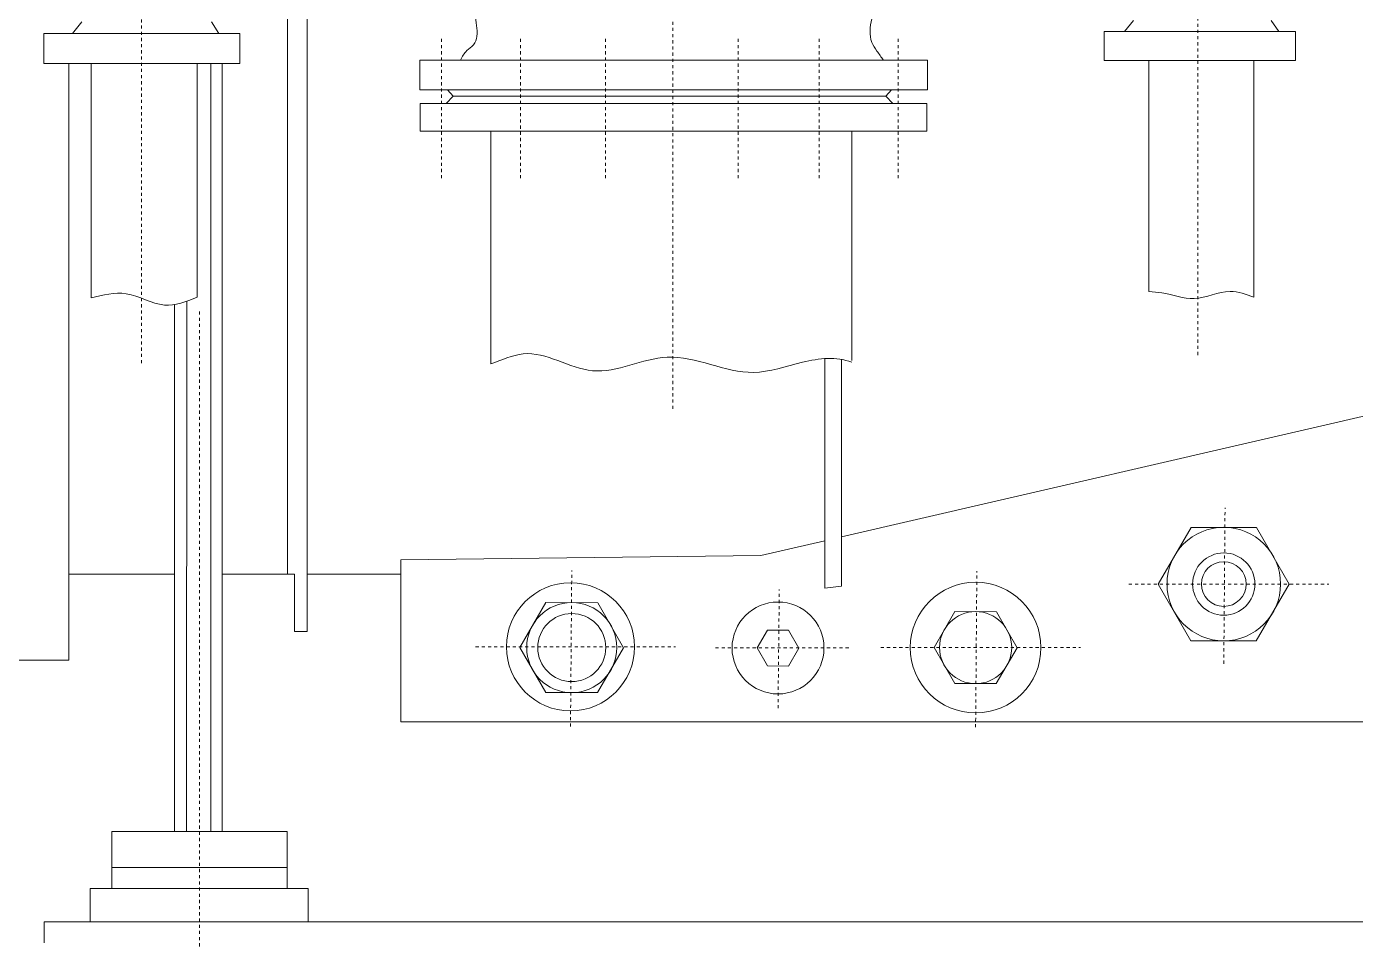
# Model space of a CAD drawing. Extents: x 0 to 420, y 0 to 297.
# Drawn here: x 22.26 to 65.16, y 150.15 to 179.7 of the extents above; entities that cross this region are included whole.
import ezdxf

# ---------------------------------------------------------------- set-up
doc = ezdxf.new("R2010")
doc.units = 0
doc.linetypes.add('ОСЕВАЯ', pattern=[50.8, 31.75, -6.35, 6.35, -6.35])
doc.layers.get('0').update_dxf_attribs({"linetype": 'CONTINUOUS'})

msp = doc.modelspace()

# ---------------------------------------------------------------- linework, layer by layer
at = {"linetype": 'ОСЕВАЯ', "lineweight": 0, "ltscale": 0.0007}
for p, q in [((43.117, 167.353), (43.117, 195.547)), ((25.962, 168.829), (25.962, 191.803)), ((60.073, 169.088), (60.073, 191.309)), ((35.649, 179.298), (35.649, 174.77)), ((38.202, 179.298), (38.202, 174.77)), ((40.947, 179.298), (40.947, 174.77)), ((45.224, 179.298), (45.224, 174.77)), ((47.842, 179.298), (47.842, 174.77)), ((50.395, 179.298), (50.395, 174.77)), ((27.837, 170.495), (27.837, 148.798)), ((60.906, 159.121), (60.946, 164.159)), ((39.816, 157.095), (39.856, 162.133)), ((52.894, 157.07), (52.934, 162.108)), ((46.515, 157.682), (46.556, 161.523)), ((57.842, 161.694), (64.293, 161.694)), ((36.753, 159.668), (43.203, 159.668)), ((44.496, 159.63), (48.815, 159.63)), ((49.831, 159.643), (56.281, 159.643))]:
    msp.add_line(p, q, dxfattribs=at)
at = {"lineweight": 0}
for p, q in [((31.317, 160.165), (31.317, 183.927)), ((30.676, 162.016), (30.676, 183.554)), ((24.037, 179.85), (23.736, 179.477)), ((28.229, 179.85), (28.462, 179.477)), ((22.808, 178.503), (22.808, 179.477)), ((22.808, 179.477), (29.143, 179.477)), ((29.143, 178.503), (29.143, 179.477)), ((23.623, 178.503), (22.808, 178.503)), ((23.623, 159.236), (23.623, 178.503)), ((23.623, 178.503), (29.143, 178.503)), ((24.345, 178.503), (24.345, 170.937)), ((27.765, 178.503), (27.765, 170.958)), ((28.2, 178.503), (28.2, 153.705)), ((28.574, 153.705), (28.574, 178.503)), ((34.956, 178.61), (51.338, 178.61)), ((34.956, 178.61), (34.956, 177.652)), ((51.338, 177.652), (51.338, 178.61)), ((34.956, 177.652), (51.338, 177.652)), ((36.029, 177.451), (35.84, 177.65)), ((49.995, 177.451), (50.183, 177.65)), ((49.995, 177.451), (50.183, 177.65)), ((49.995, 177.451), (50.183, 177.65)), ((34.958, 177.214), (51.316, 177.214)), ((34.958, 177.214), (34.958, 176.316)), ((36.029, 177.451), (35.804, 177.214)), ((36.029, 177.451), (49.995, 177.451)), ((49.995, 177.451), (50.22, 177.214)), ((51.316, 176.316), (51.316, 177.214)), ((34.958, 176.316), (51.316, 176.316)), ((37.248, 176.316), (37.248, 168.801)), ((48.895, 176.316), (48.895, 168.91)), ((27.415, 153.705), (27.425, 170.829)), ((27.035, 170.723), (27.035, 153.705)), ((48.022, 168.972), (48.022, 161.563)), ((48.564, 168.949), (48.564, 161.624)), ((48.564, 163.217), (66.07, 167.269)), ((59.85, 163.523), (58.791, 161.696)), ((61.962, 163.519), (59.85, 163.523)), ((63.015, 161.688), (61.962, 163.519)), ((45.965, 162.615), (48.022, 163.091)), ((34.343, 162.478), (45.965, 162.615)), ((34.343, 162.478), (34.343, 157.245)), ((23.623, 162.016), (27.035, 162.016)), ((28.574, 162.016), (30.905, 162.016)), ((30.905, 160.165), (30.905, 162.016)), ((31.317, 162.016), (34.343, 162.016)), ((48.564, 161.624), (48.022, 161.563)), ((58.791, 161.696), (59.844, 159.865)), ((61.956, 159.861), (63.015, 161.688)), ((39.019, 161.094), (38.178, 159.644)), ((40.695, 161.091), (39.019, 161.094)), ((41.53, 159.638), (40.695, 161.091)), ((52.224, 160.804), (51.551, 159.644)), ((53.564, 160.801), (52.224, 160.804)), ((54.233, 159.639), (53.564, 160.801)), ((30.905, 160.165), (31.317, 160.165)), ((46.18, 160.21), (45.844, 159.63)), ((46.851, 160.209), (46.18, 160.21)), ((46.851, 160.209), (47.185, 159.628)), ((38.178, 159.644), (39.014, 158.191)), ((40.69, 158.188), (41.53, 159.638)), ((45.844, 159.63), (46.178, 159.049)), ((46.849, 159.048), (47.185, 159.628)), ((51.551, 159.644), (52.22, 158.481)), ((53.56, 158.479), (54.233, 159.639)), ((59.844, 159.865), (61.956, 159.861)), ((21.495, 159.236), (23.623, 159.236)), ((46.178, 159.049), (46.849, 159.048)), ((52.22, 158.481), (53.56, 158.479)), ((39.014, 158.191), (40.69, 158.188)), ((34.343, 157.245), (68.466, 157.245)), ((25.006, 153.705), (30.669, 153.705))]:
    msp.add_line(p, q, dxfattribs=at)
at = {"lineweight": 0, "ltscale": 0.0001}
for p, q in [((57.99, 179.894), (57.702, 179.541)), ((62.434, 179.894), (62.685, 179.541)), ((57.047, 179.541), (63.223, 179.541)), ((63.223, 179.541), (57.047, 179.541)), ((57.047, 178.6), (57.047, 179.541)), ((57.047, 179.541), (57.047, 178.6)), ((57.702, 179.541), (62.685, 179.541)), ((62.685, 179.541), (63.223, 179.541)), ((63.223, 179.541), (63.223, 178.6)), ((63.223, 178.6), (57.047, 178.6)), ((58.489, 178.6), (58.489, 171.141)), ((61.88, 170.955), (61.88, 178.6)), ((25.006, 153.705), (25.006, 151.864)), ((30.669, 153.705), (30.669, 152.54)), ((30.669, 152.54), (25.006, 152.54)), ((30.669, 152.54), (30.669, 151.864)), ((25.006, 151.864), (24.306, 151.864)), ((24.306, 151.864), (24.306, 150.788)), ((25.006, 151.864), (31.343, 151.864)), ((31.343, 151.864), (31.343, 150.788)), ((22.822, 150.788), (22.822, 150.112)), ((31.343, 150.788), (22.822, 150.788)), ((31.343, 150.788), (110.634, 150.788))]:
    msp.add_line(p, q, dxfattribs=at)
at = {"lineweight": 0}
for centre, radius in [((60.906, 161.694), 1.833), ((60.906, 161.694), 1.006), ((60.906, 161.694), 0.722), ((39.816, 159.668), 2.069), ((52.894, 159.643), 2.11), ((39.856, 159.643), 1.455), ((46.515, 159.63), 1.483), ((39.856, 159.643), 1.099), ((52.894, 159.643), 1.164)]:
    msp.add_circle(centre, radius, dxfattribs=at)
for points, knots in [([(35.387, 184.253), (35.682, 183.637), (36.137, 182.369), (36.618, 180.856), (36.776, 179.851), (36.82, 179.4), (36.71, 179.087), (36.428, 178.917), (36.32, 178.722), (36.26, 178.612)], [0, 0, 0, 0, 2.048332, 4.036048, 4.746199, 5.098218, 5.390992, 5.676721, 6.047566, 6.047566, 6.047566, 6.047566]), ([(50.866, 184.087), (50.51, 183.435), (50.182, 182.137), (49.752, 180.627), (49.454, 179.701), (49.509, 179.187), (49.718, 178.896), (49.848, 178.71), (49.916, 178.612)], [0, 0, 0, 0, 2.229945, 3.94715, 4.747988, 5.115822, 5.442034, 5.801385, 5.801385, 5.801385, 5.801385]), ([(24.345, 170.937), (24.715, 171.02), (25.54, 171.246), (26.635, 170.51), (27.409, 170.817), (27.765, 170.958)], [0, 0, 0, 0, 1.138389, 2.421877, 3.510633, 3.510633, 3.510633, 3.510633]), ([(37.248, 168.801), (37.591, 168.919), (38.672, 169.464), (40.57, 168.064), (43.057, 169.532), (45.344, 168.203), (47.269, 168.912), (48.404, 169.053), (48.895, 168.856)], [0, 0, 0, 0, 1.089404, 3.396895, 5.842201, 8.673908, 10.293159, 11.878891, 11.878891, 11.878891, 11.878891])]:
    msp.add_open_spline(points, degree=3, knots=knots, dxfattribs=at)
at = {"lineweight": 0, "ltscale": 0.0001}
msp.add_open_spline([(58.489, 171.141), (58.629, 171.131), (59.121, 171.095), (59.991, 170.736), (60.986, 171.282), (61.624, 171.049), (61.88, 170.955)], degree=3, knots=[0, 0, 0, 0, 0.420652, 1.483091, 2.661892, 3.454881, 3.454881, 3.454881, 3.454881], dxfattribs=at)

doc.saveas('drawing.dxf')
